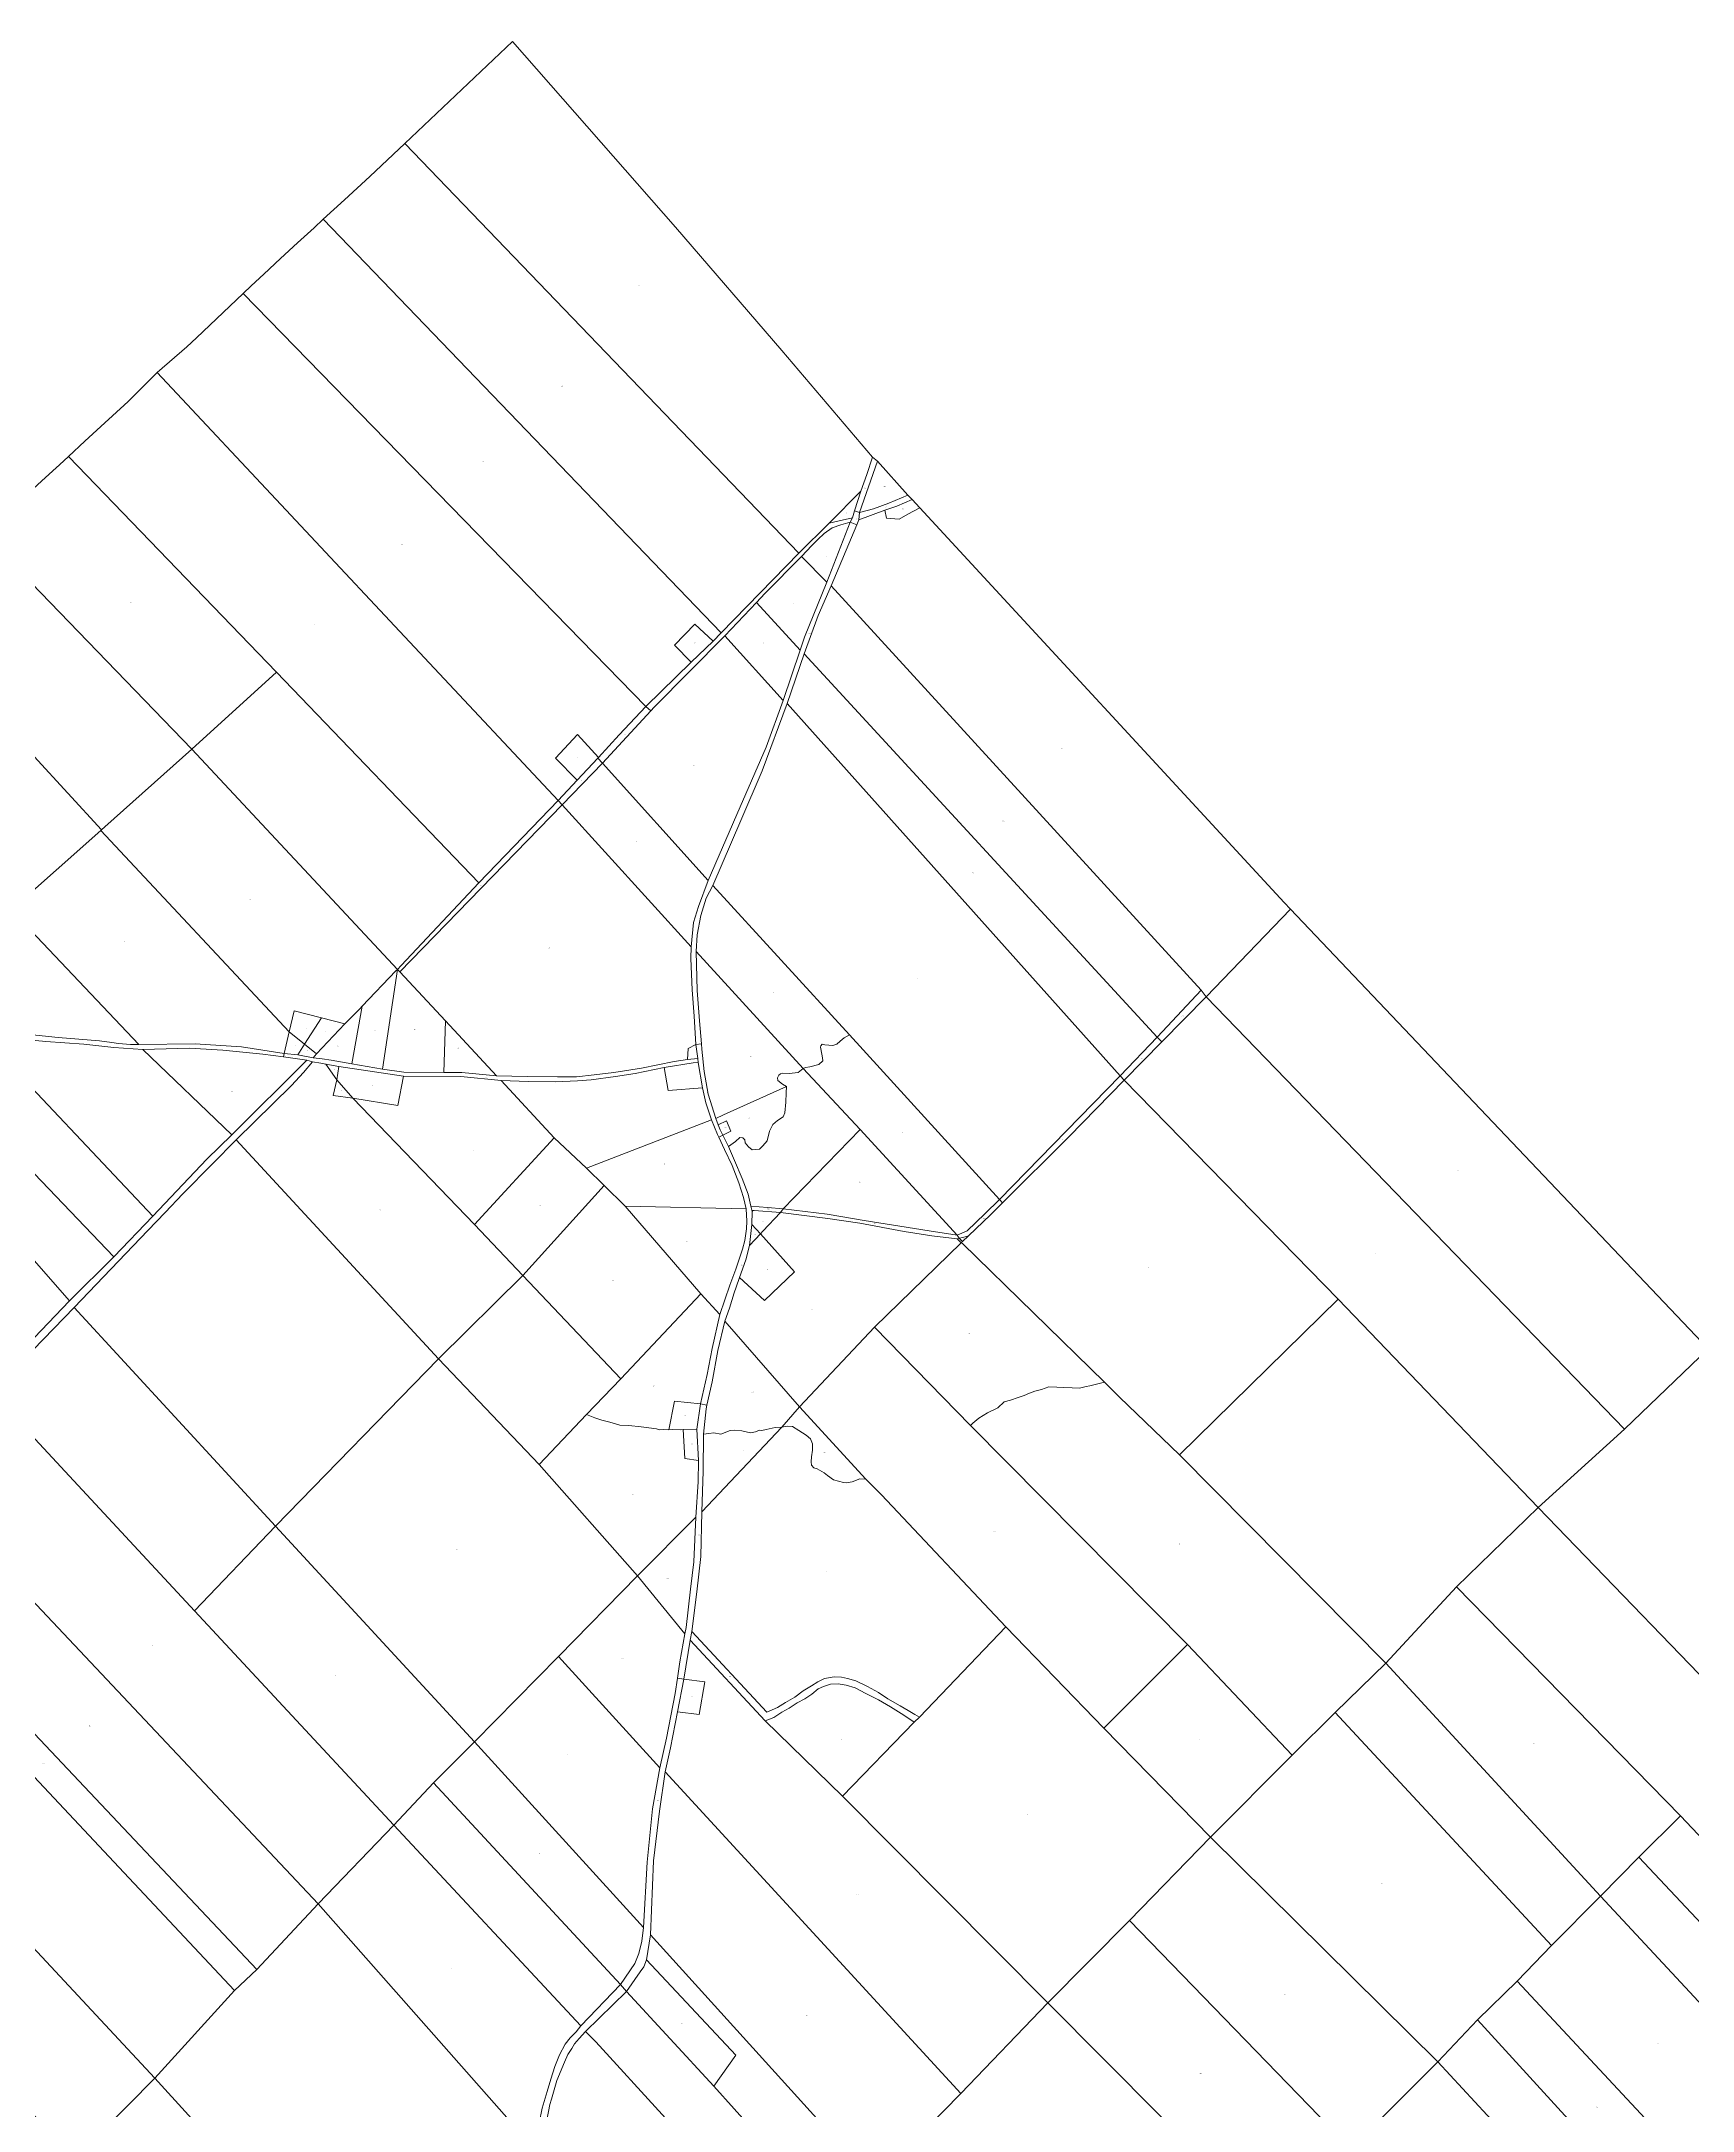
# Model space of a CAD drawing. Header units: metres. Extents: x 208626 to 229755, y 5040476 to 5064226.
# Drawn here: x 217092 to 221207, y 5059068 to 5064226 of the extents above; entities that cross this region are included whole.
import ezdxf

# ---------------------------------------------------------------- set-up
doc = ezdxf.new("R2010")
doc.units = ezdxf.units.M
doc.header["$LTSCALE"] = 0.56
doc.layers.add('6', color=7, linetype='Continuous', lineweight=13)
doc.layers.add('61', color=7, linetype='Continuous')

msp = doc.modelspace()

# ---------------------------------------------------------------- linework, layer by layer
at = {"layer": '6'}
msp.add_line((218895.4212, 5060039.5759), (218708.8231, 5060240.8806), dxfattribs=at)
for points in [[(217997.3435, 5063971.4072), (218266, 5064226), (218672.0903, 5063763.2055), (218936.9839, 5063455.362), (219163.0859, 5063189.7814), (219148.6352, 5063146.4292), (219134.1845, 5063104.6254), (219055.5201, 5063025.0832), (218979.4321, 5062950.2116)], [(217794.4269, 5063782.7765), (217820.7341, 5063806.9695), (217847.3384, 5063831.3096), (217910.8134, 5063889.6124), (217997.3435, 5063971.4072), (218979.4321, 5062950.2116), (218785.7652, 5062751.6417)], [(217594.8708, 5063597.3706), (217615.0321, 5063616.3907), (217645.9669, 5063645.6181), (217687.8173, 5063685.1586), (217730.3059, 5063723.9443), (217771.4562, 5063761.6519), (217794.4269, 5063782.7765), (218785.7652, 5062751.6417), (218766.4377, 5062730.8788), (218720.6135, 5062772.9672), (218670.1007, 5062720.9751), (218710.9844, 5062678.3762), (218598.2682, 5062568.492)], [(217380.9229, 5063400.8111), (217454.415, 5063464.6388), (217478.1836, 5063487.0955), (217594.8708, 5063597.3706), (218598.2682, 5062568.492), (218531.924, 5062497.3859), (218480.604, 5062440.8159), (218428.3154, 5062498.5903), (218373.3174, 5062439.5896), (218427.0266, 5062384.4186), (218380.2168, 5062334.225)], [(217159.3645, 5063191.4143), (217200.3522, 5063229.1873), (217240.1231, 5063265.8479), (217307.9717, 5063328.2983), (217380.9229, 5063400.8111), (218380.2168, 5062334.225), (218182.2847, 5062128.273), (217677.6799, 5062653.5548)], [(216948.2684, 5062997.3291), (216952.7045, 5063001.4791), (216971.8993, 5063019.0744), (216992.6383, 5063038.0851), (217051.0935, 5063091.6691), (217092.6541, 5063129.9362), (217111.7082, 5063147.4958), (217128.5265, 5063162.995), (217137.046, 5063170.8463), (217159.3645, 5063191.4143), (217677.6799, 5062653.5548), (217467.1617, 5062462.0511)], [(219118.6339, 5063055.5496), (219134.1845, 5063104.6254), (219148.6352, 5063146.4292), (219163.0859, 5063189.7814), (219175.5682, 5063179.9635), (219130.8196, 5063051.3111)], [(219130.8196, 5063051.3111), (219175.5682, 5063179.9635), (219251.3256, 5063095.3152), (219203.5935, 5063075.0442), (219165.3531, 5063061.1761)], [(219055.5201, 5063025.0832), (219134.1845, 5063104.6254), (219118.6339, 5063055.5496), (219113.2397, 5063038.5258), (219087.6691, 5063032.9322)], [(219059.8868, 5062869.315), (219123.8418, 5063020.9745), (219129.2214, 5063033.7313), (219193.9719, 5063057.3602), (219198.0913, 5063037.8951), (219229.4851, 5063035.4166), (219250.965, 5063047.8089), (219280.8153, 5063063.4851), (220189.1182, 5062079.3131), (220204.8255, 5062062.7665), (219994.7259, 5061844.6514), (219982.1281, 5061860.6914)], [(219129.2214, 5063033.7313), (219130.8196, 5063051.3111), (219165.3531, 5063061.1761), (219203.5935, 5063075.0442), (219251.3256, 5063095.3152), (219261.7722, 5063084.0396), (219223.4489, 5063067.5896), (219193.9719, 5063057.3602)], [(219193.9719, 5063057.3602), (219223.4489, 5063067.5896), (219261.7722, 5063084.0396), (219280.8153, 5063063.4851), (219250.965, 5063047.8089), (219229.4851, 5063035.4166), (219198.0913, 5063037.8951)], [(218598.2682, 5062568.492), (218710.9844, 5062678.3762), (218766.4377, 5062730.8788), (218785.7652, 5062751.6417), (218979.4321, 5062950.2116), (219055.5201, 5063025.0832), (219087.6691, 5063032.9322), (219113.2397, 5063038.5258), (219107.6462, 5063027.3386), (219084.4728, 5063020.946), (219062.8975, 5063013.7542), (219042.9204, 5062999.3707), (219026.9388, 5062984.1881), (219011.7562, 5062969.8046), (218986.1855, 5062941.8367), (218895.0901, 5062849.9422), (218874.4303, 5062827.0489), (218795.2047, 5062744.4632), (218619.4064, 5062566.2677), (218610.7885, 5062556.9828)], [(218710.2393, 5061940.2262), (218711.4685, 5061969.1913), (218717.3175, 5062029.5257), (218729.9053, 5062069.9866), (218753.8078, 5062134.1063), (218833.3752, 5062318.0415), (218898.2444, 5062466.8592), (218940.3022, 5062583.391), (218982.8187, 5062708.7406), (218993.6404, 5062740.6456), (219048.9701, 5062878.0158), (219107.6462, 5063027.3386), (219123.8418, 5063020.9745), (219059.8868, 5062869.315), (219027.518, 5062794.687), (218992.4519, 5062699.3791), (218950.4485, 5062575.59), (218888.1526, 5062408.0603), (218835.1038, 5062283.9801), (218765.5836, 5062121.7253), (218748.7871, 5062090.6667), (218735.3001, 5062047.5083), (218726.5459, 5061999.207), (218724.061, 5061957.5951), (218725.8592, 5061860.4889), (218731.9511, 5061784.7999), (218736.8219, 5061727.3249), (218723.3098, 5061725.6511), (218718.6662, 5061796.6505), (218714.1705, 5061862.2871)], [(218986.1855, 5062941.8367), (219011.7562, 5062969.8046), (219026.9388, 5062984.1881), (219042.9204, 5062999.3707), (219062.8975, 5063013.7542), (219084.4728, 5063020.946), (219107.6462, 5063027.3386), (219048.9701, 5062878.0158)], [(219107.6462, 5063027.3386), (219113.2397, 5063038.5258), (219118.6339, 5063055.5496), (219130.8196, 5063051.3111), (219129.2214, 5063033.7313), (219123.8418, 5063020.9745)], [(216735.1919, 5062796.7923), (216743.6307, 5062804.8641), (216768.6664, 5062828.8114), (216818.7834, 5062875.8923), (216872.6302, 5062926.4115), (216906.481, 5062958.1703), (216930.9849, 5062981.16), (216948.2684, 5062997.3291), (217467.1617, 5062462.0511), (217250.4876, 5062268.4405), (217241.658, 5062260.575), (216905.3861, 5062626.5485)], [(218874.4303, 5062827.0489), (218895.0901, 5062849.9422), (218986.1855, 5062941.8367), (219048.9701, 5062878.0158), (218993.6404, 5062740.6456), (218982.8187, 5062708.7406)], [(218992.4519, 5062699.3791), (219027.518, 5062794.687), (219059.8868, 5062869.315), (219982.1281, 5061860.6914), (219886.1207, 5061757.8607), (219872.6779, 5061743.9369)], [(218795.2047, 5062744.4632), (218874.4303, 5062827.0489), (218982.8187, 5062708.7406), (218940.3022, 5062583.391)], [(216524.0009, 5062590.3022), (216558.0466, 5062626.3309), (216588.1553, 5062655.5341), (216606.4231, 5062673.2524), (216665.2647, 5062729.9053), (216712.921, 5062775.4897), (216735.1919, 5062796.7923), (216905.3861, 5062626.5485), (217241.658, 5062260.575), (217240.2417, 5062259.3133), (217017.757, 5062061.1209), (216829.2899, 5062258.2895), (216759.2904, 5062331.521), (216749.9781, 5062342.0602), (216739.3045, 5062354.1401), (216732.5324, 5062361.8045), (216711.8739, 5062385.1849), (216704.1579, 5062393.9176), (216588.6636, 5062524.6291), (216544.208, 5062567.064)], [(218670.1007, 5062720.9751), (218720.6135, 5062772.9672), (218766.4377, 5062730.8788), (218710.9844, 5062678.3762)], [(218489.9497, 5062426.7929), (218610.7885, 5062556.9828), (218619.4064, 5062566.2677), (218795.2047, 5062744.4632), (218940.3022, 5062583.391), (218898.2444, 5062466.8592), (218833.3752, 5062318.0415), (218753.8078, 5062134.1063)], [(218950.4485, 5062575.59), (218992.4519, 5062699.3791), (219872.6779, 5061743.9369), (219779.9726, 5061647.9144)], [(217467.1617, 5062462.0511), (217677.6799, 5062653.5548), (218182.2847, 5062128.273), (217988.6906, 5061922.4898), (217979.184, 5061912.9523)], [(218478.9128, 5062439.0357), (218480.604, 5062440.8159), (218531.924, 5062497.3859), (218598.2682, 5062568.492), (218610.7885, 5062556.9828), (218489.9497, 5062426.7929)], [(218765.5836, 5062121.7253), (218835.1038, 5062283.9801), (218888.1526, 5062408.0603), (218950.4485, 5062575.59), (219779.9726, 5061647.9144), (219479.3325, 5061338.9617), (219105.5119, 5061749.3657)], [(218373.3174, 5062439.5896), (218428.3154, 5062498.5903), (218480.604, 5062440.8159), (218478.9128, 5062439.0357), (218427.0266, 5062384.4186)], [(217240.2417, 5062259.3133), (217241.658, 5062260.575), (217250.4876, 5062268.4405), (217467.1617, 5062462.0511), (217979.184, 5061912.9523), (217975.2777, 5061909.0335), (217891.3915, 5061820.9229), (217885.3288, 5061814.5549), (217866.1281, 5061795.1255), (217848.2807, 5061776.9203), (217789.9594, 5061791.8622), (217721.784, 5061809.8291), (217709.5721, 5061757.651)], [(218380.2168, 5062334.225), (218427.0266, 5062384.4186), (218478.9128, 5062439.0357), (218489.9497, 5062426.7929), (218390.0696, 5062323.3465)], [(218390.0696, 5062323.3465), (218489.9497, 5062426.7929), (218753.8078, 5062134.1063), (218729.9053, 5062069.9866), (218717.3175, 5062029.5257), (218711.4685, 5061969.1913)], [(217979.184, 5061912.9523), (217988.6906, 5061922.4898), (218182.2847, 5062128.273), (218380.2168, 5062334.225), (218390.0696, 5062323.3465), (217985.1991, 5061906.5018)], [(217985.1991, 5061906.5018), (218390.0696, 5062323.3465), (218711.4685, 5061969.1913), (218710.2393, 5061940.2262), (218714.1705, 5061862.2871), (218718.6662, 5061796.6505), (218723.3098, 5061725.6511), (218703.8404, 5061715.7223), (218701.7288, 5061688.4282), (218669.2139, 5061683.3599), (218587.2266, 5061666.9565), (218518.1598, 5061655.4868), (218469.9421, 5061650.1033), (218425.5492, 5061645.1468), (218378.3819, 5061644.6939), (218302.4859, 5061645.643), (218226.3914, 5061647.8442), (218098.6705, 5061784.8136)], [(217017.757, 5062061.1209), (217240.2417, 5062259.3133), (217709.5721, 5061757.651), (217696.8027, 5061703.5903), (217590.4902, 5061719.6308), (217475.491, 5061727.6289), (217334.8959, 5061725.7349), (217081.1063, 5061994.1267)], [(218724.061, 5061957.5951), (218726.5459, 5061999.207), (218735.3001, 5062047.5083), (218748.7871, 5062090.6667), (218765.5836, 5062121.7253), (219105.5119, 5061749.3657), (219092.8043, 5061741.9743), (219082.8366, 5061733.7865), (219074.6489, 5061726.3108), (219064.3253, 5061723.1069), (219044.7459, 5061725.2428), (219037.9821, 5061726.3108), (219034.0663, 5061722.7509), (219033.3601, 5061718.8364), (219037.2702, 5061701.3916), (219038.6941, 5061692.1359), (219039.7621, 5061685.0162), (219029.4384, 5061675.7605), (219007.3672, 5061670.0647), (218995.9755, 5061668.2847), (218990.6357, 5061665.7928)], [(219994.7259, 5061844.6514), (220204.8255, 5062062.7665), (221245.2788, 5060966.7212), (221036.9663, 5060766.9675)], [(218724.061, 5061957.5951), (218990.6357, 5061665.7928), (218977.5884, 5061656.2758), (218955.1873, 5061653.5939), (218939.6291, 5061654.1304), (218933.7277, 5061652.521), (218929.9723, 5061649.302), (218926.7534, 5061642.8642), (218927.2899, 5061635.8898), (218938.5561, 5061626.7695), (218948.7494, 5061620.8681), (218792.0946, 5061550.588), (218772.781, 5061541.4677), (218753.572, 5061602.2236), (218743.9627, 5061658.0775), (218737.9569, 5061713.9315), (218736.8219, 5061727.3249), (218731.9511, 5061784.7999), (218725.8592, 5061860.4889)], [(217865.8395, 5061677.5155), (217891.3915, 5061820.9229), (217975.2777, 5061909.0335), (217979.184, 5061912.9523), (217942.2657, 5061664.0285)], [(217942.2657, 5061664.0285), (217979.184, 5061912.9523), (217985.1991, 5061906.5018), (218098.6705, 5061784.8136), (218094.7201, 5061656.0677), (217995.3145, 5061656.8355)], [(219790.4791, 5061636.5004), (219884.3136, 5061732.1286), (219994.7259, 5061844.6514), (221036.9663, 5060766.9675), (220821.9161, 5060571.4344), (220323.7096, 5061091.3022)], [(219872.6779, 5061743.9369), (219886.1207, 5061757.8607), (219982.1281, 5061860.6914), (219994.7259, 5061844.6514), (219884.3136, 5061732.1286)], [(216703.1908, 5061791.5408), (216742.4729, 5061783.4333), (216776.4242, 5061777.1034), (216800.5928, 5061771.9244), (216820.1579, 5061766.7454), (216841.6393, 5061763.472), (216881.6306, 5061757.3195), (216919.9526, 5061753.0426), (216943.1555, 5061750.1416), (217369.7327, 5061298.0775), (217272.5649, 5061196.5065), (216767.6853, 5061724.3875), (216762.1473, 5061730.1778)], [(217709.5721, 5061757.651), (217721.784, 5061809.8291), (217789.9594, 5061791.8622), (217747.989, 5061726.1589)], [(217747.989, 5061726.1589), (217789.9594, 5061791.8622), (217848.2807, 5061776.9203), (217777.5796, 5061702.5872)], [(217769.1347, 5061692.8432), (217777.5796, 5061702.5872), (217848.2807, 5061776.9203), (217866.1281, 5061795.1255), (217885.3288, 5061814.5549), (217891.3915, 5061820.9229), (217865.8395, 5061677.5155), (217814.5411, 5061686.7873), (217791.4946, 5061690.0089)], [(218094.7201, 5061656.0677), (218098.6705, 5061784.8136), (218226.3914, 5061647.8442), (218139.523, 5061655.7217)], [(216668.2981, 5061648.9622), (216767.6853, 5061724.3875), (217272.5649, 5061196.5065), (217162.3642, 5061086.4527)], [(216943.1555, 5061750.1416), (217025.275, 5061740.7853), (217103.0236, 5061732.7424), (217197.6798, 5061726.7558), (217272.5936, 5061717.9424), (217345.242, 5061713.4808), (217566.3598, 5061500.091), (217504.5782, 5061440.1148), (217369.7327, 5061298.0775)], [(217696.8027, 5061703.5903), (217709.5721, 5061757.651), (217747.989, 5061726.1589), (217730.9228, 5061699.6449)], [(217730.9228, 5061699.6449), (217747.989, 5061726.1589), (217777.5796, 5061702.5872), (217769.1347, 5061692.8432)], [(218701.7288, 5061688.4282), (218703.8404, 5061715.7223), (218723.3098, 5061725.6511), (218727.6575, 5061690.5529)], [(218723.3098, 5061725.6511), (218736.8219, 5061727.3249), (218737.9569, 5061713.9315), (218743.9627, 5061658.0775), (218753.572, 5061602.2236), (218772.781, 5061541.4677), (218778.9628, 5061525.3964), (218783.601, 5061513.3378), (218790.4851, 5061499.6215), (218780.2053, 5061494.4622), (218776.9947, 5061501.3262), (218761.9802, 5061537.9615), (218748.1668, 5061580.0021), (218739.7587, 5061617.8387), (218728.5566, 5061681.112), (218727.6575, 5061690.5529)], [(218990.6357, 5061665.7928), (218995.9755, 5061668.2847), (219007.3672, 5061670.0647), (219029.4384, 5061675.7605), (219039.7621, 5061685.0162), (219038.6941, 5061692.1359), (219037.2702, 5061701.3916), (219033.3601, 5061718.8364), (219034.0663, 5061722.7509), (219037.9821, 5061726.3108), (219044.7459, 5061725.2428), (219064.3253, 5061723.1069), (219074.6489, 5061726.3108), (219082.8366, 5061733.7865), (219092.8043, 5061741.9743), (219105.5119, 5061749.3657), (219479.3325, 5061338.9617), (219442.768, 5061303.2415), (219399.4452, 5061261.0434), (219374.2009, 5061250.6637), (219132.538, 5061513.9383)], [(219779.9726, 5061647.9144), (219872.6779, 5061743.9369), (219884.3136, 5061732.1286), (219790.4791, 5061636.5004)], [(217345.242, 5061713.4808), (217461.2301, 5061716.1782), (217543.9502, 5061711.6825), (217643.7539, 5061701.7921), (217695.4446, 5061694.5893), (217753.448, 5061686.5068), (217566.3598, 5061500.091)], [(217577.627, 5061488.1003), (217715.1229, 5061623.3201), (217745.0976, 5061655.5151), (217767.301, 5061682.1593), (217788.5141, 5061679.3138), (217801.102, 5061676.6164), (217827.936, 5061637.3439), (217819.4791, 5061598.8964), (217868.033, 5061592.2348), (218171.2665, 5061277.3063), (218291.5575, 5061149.4971), (218082.0097, 5060942.0927)], [(217695.4446, 5061694.5893), (217696.8027, 5061703.5903), (217730.9228, 5061699.6449), (217769.1347, 5061692.8432), (217791.4946, 5061690.0089), (217814.5411, 5061686.7873), (217865.8395, 5061677.5155), (217942.2657, 5061664.0285), (217995.3145, 5061656.8355), (218094.7201, 5061656.0677), (218139.523, 5061655.7217), (218226.3914, 5061647.8442), (218302.4859, 5061645.643), (218378.3819, 5061644.6939), (218425.5492, 5061645.1468), (218469.9421, 5061650.1033), (218518.1598, 5061655.4868), (218587.2266, 5061666.9565), (218669.2139, 5061683.3599), (218701.7288, 5061688.4282), (218727.6575, 5061690.5529), (218728.5566, 5061681.112), (218715.9688, 5061680.2129), (218644.0382, 5061668.0746), (218572.1077, 5061653.6885), (218522.6554, 5061645.5963), (218462.4136, 5061637.5041), (218428.2465, 5061634.8067), (218372.5004, 5061632.5589), (218305.0655, 5061633.4581), (218238.0801, 5061636.1554), (218137.3773, 5061646.0459), (217994.4154, 5061646.945), (217833.4707, 5061671.2216), (217801.102, 5061676.6164), (217788.5141, 5061679.3138), (217767.301, 5061682.1593), (217753.448, 5061686.5068)], [(217801.102, 5061676.6164), (217833.4707, 5061671.2216), (217827.936, 5061637.3439)], [(217827.936, 5061637.3439), (217833.4707, 5061671.2216), (217994.4154, 5061646.945), (217979.9704, 5061573.857), (217868.033, 5061592.2348)], [(218238.0801, 5061636.1554), (218305.0655, 5061633.4581), (218372.5004, 5061632.5589), (218428.2465, 5061634.8067), (218462.4136, 5061637.5041), (218522.6554, 5061645.5963), (218572.1077, 5061653.6885), (218644.0382, 5061668.0746), (218653.8757, 5061610.6317), (218739.7587, 5061617.8387), (218748.1668, 5061580.0021), (218761.9802, 5061537.9615), (218450.2747, 5061417.6458), (218369.931, 5061492.726)], [(218644.0382, 5061668.0746), (218715.9688, 5061680.2129), (218728.5566, 5061681.112), (218739.7587, 5061617.8387), (218653.8757, 5061610.6317)], [(216540.7595, 5061544.2843), (216668.2981, 5061648.9622), (217162.3642, 5061086.4527), (217056.8466, 5060975.8294), (216880.8739, 5061166.4272)], [(217819.4791, 5061598.8964), (217827.936, 5061637.3439), (217868.033, 5061592.2348)], [(217868.033, 5061592.2348), (217979.9704, 5061573.857), (217994.4154, 5061646.945), (218137.3773, 5061646.0459), (218238.0801, 5061636.1554), (218369.931, 5061492.726), (218171.2665, 5061277.3063)], [(218772.781, 5061541.4677), (218792.0946, 5061550.588), (218948.7494, 5061620.8681), (218948.2129, 5061605.3099), (218947.5594, 5061581.8039), (218944.4575, 5061555.4164), (218940.1656, 5061545.7596), (218926.7534, 5061536.6393), (218914.9506, 5061525.9095), (218906.3668, 5061509.2783), (218900.4654, 5061485.1363), (218890.2721, 5061473.3335), (218881.1518, 5061464.7497), (218863.4782, 5061463.4896), (218853.7908, 5061470.6511), (218845.7435, 5061480.3079), (218845.207, 5061487.8188), (218839.8421, 5061492.6472), (218832.8677, 5061493.7201), (218822.138, 5061484.0633), (218804.4338, 5061471.7241), (218790.4851, 5061499.6215), (218810.3352, 5061509.8148), (218798.934, 5061535.3876), (218778.9628, 5061525.3964)], [(218804.4338, 5061471.7241), (218822.138, 5061484.0633), (218832.8677, 5061493.7201), (218839.8421, 5061492.6472), (218845.207, 5061487.8188), (218845.7435, 5061480.3079), (218853.7908, 5061470.6511), (218863.4782, 5061463.4896), (218881.1518, 5061464.7497), (218890.2721, 5061473.3335), (218900.4654, 5061485.1363), (218906.3668, 5061509.2783), (218914.9506, 5061525.9095), (218926.7534, 5061536.6393), (218940.1656, 5061545.7596), (218944.4575, 5061555.4164), (218947.5594, 5061581.8039), (218948.2129, 5061605.3099), (218948.7494, 5061620.8681), (218938.5561, 5061626.7695), (218927.2899, 5061635.8898), (218926.7534, 5061642.8642), (218929.9723, 5061649.302), (218933.7277, 5061652.521), (218939.6291, 5061654.1304), (218955.1873, 5061653.5939), (218977.5884, 5061656.2758), (218990.6357, 5061665.7928), (219132.538, 5061513.9383), (218940.5379, 5061315.9145), (218901.2033, 5061319.4105), (218860.1269, 5061323.0185), (218852.9108, 5061352.4381), (218838.2538, 5061391.42), (218819.6358, 5061436.4635)], [(219384.5007, 5061231.6426), (219387.3642, 5061234.4303), (219402.1432, 5061248.8196), (219457.2278, 5061301.5092), (219487.0655, 5061331.0583), (219652.724, 5061495.1144), (219790.4791, 5061636.5004), (220323.7096, 5061091.3022), (219928.2021, 5060702.9592), (219778.9731, 5060846.7944), (219741.4942, 5060883.6724), (219387.0418, 5061229.5574)], [(219479.3325, 5061338.9617), (219779.9726, 5061647.9144), (219790.4791, 5061636.5004), (219652.724, 5061495.1144), (219487.0655, 5061331.0583)], [(218450.2747, 5061417.6458), (218761.9802, 5061537.9615), (218776.9947, 5061501.3262), (218780.2053, 5061494.4622), (218794.4115, 5061464.0902), (218813.0295, 5061424.4519), (218829.8457, 5061381.2101), (218841.8573, 5061343.9742), (218848.3818, 5061315.9145), (218546.642, 5061322.4634), (218494.5485, 5061374.2074)], [(218778.9628, 5061525.3964), (218798.934, 5061535.3876), (218810.3352, 5061509.8148), (218790.4851, 5061499.6215), (218783.601, 5061513.3378)], [(218940.5379, 5061315.9145), (219132.538, 5061513.9383), (219374.2009, 5061250.6637), (219304.103, 5061260.9083), (219142.5402, 5061287.2501), (219049.924, 5061303.0285)], [(217173.7874, 5061070.3701), (217357.1471, 5061262.1187), (217400.2977, 5061307.0672), (217444.8791, 5061353.6505), (217518.6224, 5061427.9298), (217577.627, 5061488.1003), (218082.0097, 5060942.0927), (217675.449, 5060525.439)], [(218171.2665, 5061277.3063), (218369.931, 5061492.726), (218450.2747, 5061417.6458), (218494.5485, 5061374.2074), (218291.5575, 5061149.4971)], [(218734.1676, 5060830.2268), (218751.4413, 5060903.1994), (218763.3822, 5060967.9524), (218782.7456, 5061052.5961), (218807.8063, 5061126.1072), (218822.8426, 5061165.3689), (218839.5497, 5061215.4901), (218845.1396, 5061236.9802), (218849.3028, 5061266.1222), (218849.5803, 5061285.5502), (218848.3818, 5061315.9145), (218841.8573, 5061343.9742), (218829.8457, 5061381.2101), (218813.0295, 5061424.4519), (218794.4115, 5061464.0902), (218780.2053, 5061494.4622), (218790.4851, 5061499.6215), (218804.4338, 5061471.7241), (218819.6358, 5061436.4635), (218838.2538, 5061391.42), (218852.9108, 5061352.4381), (218860.1269, 5061323.0185), (218863.1799, 5061309.4189), (218862.7438, 5061277.0175), (218856.7596, 5061224.9553), (218847.1865, 5061189.1954), (218831.5708, 5061145.2762), (218823.189, 5061120.5348), (218818.6342, 5061107.09), (218806.4224, 5061068.234), (218794.829, 5061036.1253), (218777.8917, 5060962.7675), (218763.4148, 5060885.2392), (218750.3392, 5060826.3988)], [(218291.5575, 5061149.4971), (218494.5485, 5061374.2074), (218546.642, 5061322.4634), (218735.1305, 5061104.388), (218536.3162, 5060892.2081)], [(218546.642, 5061322.4634), (218848.3818, 5061315.9145), (218849.5803, 5061285.5502), (218849.3028, 5061266.1222), (218845.1396, 5061236.9802), (218839.5497, 5061215.4901), (218822.8426, 5061165.3689), (218807.8063, 5061126.1072), (218782.7456, 5061052.5961), (218735.1305, 5061104.388)], [(218794.829, 5061036.1253), (218806.4224, 5061068.234), (218818.6342, 5061107.09), (218823.189, 5061120.5348), (218831.5708, 5061145.2762), (218894.402, 5061087.9818), (218968.6188, 5061158.8101), (218883.669, 5061253.6549), (218889.9351, 5061260.3378), (218933.5409, 5061306.8444), (219051.8319, 5061291.581), (219131.9645, 5061280.1335), (219242.1397, 5061259.6634), (219311.1275, 5061248.6155), (219373.7989, 5061241.4796), (219380.2462, 5061235.1339), (219384.5007, 5061231.6426), (219167.9763, 5061020.8299), (218981.0189, 5060822.6551)], [(218860.1269, 5061323.0185), (218901.2033, 5061319.4105), (218940.5379, 5061315.9145), (218933.5409, 5061306.8444), (218867.8959, 5061312.1669), (218864.8452, 5061311.9168), (218863.1799, 5061309.4189)], [(218862.7438, 5061277.0175), (218863.1799, 5061309.4189), (218864.8452, 5061311.9168), (218867.8959, 5061312.1669), (218933.5409, 5061306.8444), (218889.9351, 5061260.3378), (218883.669, 5061253.6549)], [(218933.5409, 5061306.8444), (218940.5379, 5061315.9145), (219049.924, 5061303.0285), (219142.5402, 5061287.2501), (219304.103, 5061260.9083), (219374.2009, 5061250.6637), (219379.2307, 5061242.7068), (219373.7989, 5061241.4796), (219311.1275, 5061248.6155), (219242.1397, 5061259.6634), (219131.9645, 5061280.1335), (219051.8319, 5061291.581)], [(219374.2009, 5061250.6637), (219399.4452, 5061261.0434), (219442.768, 5061303.2415), (219479.3325, 5061338.9617), (219487.0655, 5061331.0583), (219457.2278, 5061301.5092), (219402.1432, 5061248.8196), (219388.1154, 5061244.7139), (219379.2307, 5061242.7068)], [(218831.5708, 5061145.2762), (218847.1865, 5061189.1954), (218856.7596, 5061224.9553), (218883.669, 5061253.6549), (218968.6188, 5061158.8101), (218894.402, 5061087.9818)], [(218856.7596, 5061224.9553), (218862.7438, 5061277.0175), (218883.669, 5061253.6549)], [(219167.9763, 5061020.8299), (219384.5007, 5061231.6426), (219387.0418, 5061229.5574), (219741.4942, 5060883.6724), (219704.7837, 5060874.5526), (219695.2226, 5060873.5964), (219678.9687, 5060868.8159), (219660.8025, 5060869.772), (219638.8119, 5060870.7281), (219622.558, 5060871.6842), (219602.4796, 5060872.6403), (219584.3135, 5060865.9475), (219568.0596, 5060861.167), (219554.674, 5060856.3864), (219541.2884, 5060850.6497), (219525.9906, 5060845.8692), (219506.8683, 5060839.1764), (219491.5705, 5060835.3519), (219475.3166, 5060820.0541), (219449.5016, 5060807.6247), (219427.8803, 5060794.0151), (219412.7686, 5060781.5136), (219407.4247, 5060776.0198)], [(219373.7989, 5061241.4796), (219379.2307, 5061242.7068), (219387.3642, 5061234.4303), (219384.5007, 5061231.6426), (219380.2462, 5061235.1339)], [(219379.2307, 5061242.7068), (219388.1154, 5061244.7139), (219402.1432, 5061248.8196), (219387.3642, 5061234.4303)], [(218082.0097, 5060942.0927), (218291.5575, 5061149.4971), (218536.3162, 5060892.2081), (218450.3421, 5060803.7076), (218332.7554, 5060679.1897)], [(218450.3421, 5060803.7076), (218536.3162, 5060892.2081), (218735.1305, 5061104.388), (218782.7456, 5061052.5961), (218763.3822, 5060967.9524), (218751.4413, 5060903.1994), (218734.1676, 5060830.2268), (218669.9626, 5060836.5152), (218655.2639, 5060764.8746), (218643.2251, 5060766.1111), (218633.5755, 5060765.401), (218625.2757, 5060767.9548), (218586.9691, 5060773.0623), (218556.3238, 5060775.6161), (218533.3398, 5060776.893), (218508.4405, 5060784.5543), (218488.6488, 5060789.0234), (218471.4108, 5060795.4078)], [(216967.9769, 5060858.4114), (217173.7874, 5061070.3701), (217675.449, 5060525.439), (217473.7054, 5060313.6714)], [(219928.2021, 5060702.9592), (220323.7096, 5061091.3022), (220821.9161, 5060571.4344), (220618.8367, 5060373.4963), (220442.4131, 5060183.3544)], [(218741.9071, 5060754.3907), (218748.448, 5060817.8884), (218750.3392, 5060826.3988), (218763.4148, 5060885.2392), (218777.8917, 5060962.7675), (218794.829, 5061036.1253), (218981.0189, 5060822.6551), (218936.8336, 5060771.7771), (218920.2386, 5060770.8016), (218897.9928, 5060766.4254), (218887.7816, 5060763.5079), (218881.9466, 5060764.6019), (218871.3707, 5060760.2257), (218859.2102, 5060757.9503), (218837.8327, 5060762.6385), (218818.1265, 5060764.6019), (218808.28, 5060763.5079), (218784.9401, 5060754.026), (218767.4351, 5060757.3082), (218754.9128, 5060756.3159)], [(218981.0189, 5060822.6551), (219167.9763, 5061020.8299), (219407.4247, 5060776.0198), (219948.4393, 5060230.1121), (219739.7642, 5060021.437), (219495.6714, 5060274.2406), (219185.8589, 5060603.4756), (219146.2585, 5060642.3144)], [(220821.9161, 5060571.4344), (221036.9663, 5060766.9675), (221245.2788, 5060966.7212), (221688.1327, 5060509.339), (221472.2843, 5060298.9481), (221567.9239, 5060194.142), (221364.5007, 5060009.6982)], [(217675.449, 5060525.439), (218082.0097, 5060942.0927), (218332.7554, 5060679.1897), (218577.8062, 5060401.3635), (218380.8667, 5060200.615), (218171.5998, 5059987.2454)], [(216763.7697, 5060653.1218), (216923.8328, 5060815.2449), (216967.9769, 5060858.4114), (217473.7054, 5060313.6714), (217970.4011, 5059780.0972), (217781.8546, 5059583.6779), (216930.2311, 5060486.5037)], [(219407.4247, 5060776.0198), (219412.7686, 5060781.5136), (219427.8803, 5060794.0151), (219449.5016, 5060807.6247), (219475.3166, 5060820.0541), (219491.5705, 5060835.3519), (219506.8683, 5060839.1764), (219525.9906, 5060845.8692), (219541.2884, 5060850.6497), (219554.674, 5060856.3864), (219568.0596, 5060861.167), (219584.3135, 5060865.9475), (219602.4796, 5060872.6403), (219622.558, 5060871.6842), (219638.8119, 5060870.7281), (219660.8025, 5060869.772), (219678.9687, 5060868.8159), (219695.2226, 5060873.5964), (219704.7837, 5060874.5526), (219741.4942, 5060883.6724), (219778.9731, 5060846.7944), (219928.2021, 5060702.9592), (220442.4131, 5060183.3544), (220315.7943, 5060060.5636), (220209.2831, 5059954.0523), (219948.4393, 5060230.1121)], [(218332.7554, 5060679.1897), (218450.3421, 5060803.7076), (218471.4108, 5060795.4078), (218488.6488, 5060789.0234), (218508.4405, 5060784.5543), (218533.3398, 5060776.893), (218556.3238, 5060775.6161), (218586.9691, 5060773.0623), (218625.2757, 5060767.9548), (218633.5755, 5060765.401), (218643.2251, 5060766.1111), (218655.2639, 5060764.8746), (218665.5633, 5060765.8109), (218685.5872, 5060765.5044), (218691.4572, 5060765.8189), (218695.4408, 5060693.7032), (218729.6352, 5060689.0098), (218728.4396, 5060635.2568), (218722.7159, 5060547.4925), (218577.8062, 5060401.3635)], [(218655.2639, 5060764.8746), (218669.9626, 5060836.5152), (218734.1676, 5060830.2268), (218725.4962, 5060766.79), (218691.4572, 5060765.8189), (218685.5872, 5060765.5044), (218665.5633, 5060765.8109)], [(218677.0759, 5060146.4342), (218683.1932, 5060186.7571), (218695.7754, 5060256.8628), (218698.556, 5060272.3557), (218709.1973, 5060368.128), (218717.8401, 5060436.1997), (218722.7159, 5060547.4925), (218728.4396, 5060635.2568), (218729.6352, 5060689.0098), (218725.4962, 5060766.79), (218734.1676, 5060830.2268), (218750.3392, 5060826.3988), (218748.448, 5060817.8884), (218741.9071, 5060754.3907), (218741.1235, 5060661.8956), (218737.9712, 5060560.4587), (218735.4815, 5060449.6072), (218725.6024, 5060361.4003), (218712.7708, 5060262.1979), (218708.8231, 5060240.8806), (218693.038, 5060143.8378)], [(218936.8336, 5060771.7771), (218981.0189, 5060822.6551), (219146.2585, 5060642.3144), (219131.3919, 5060643.1614), (219112.7505, 5060635.4605), (219098.5702, 5060633.3149), (219090.6657, 5060633.9374), (219065.7484, 5060640.6086), (219051.0654, 5060651.4529), (219042.7732, 5060658.1136), (219025.6329, 5060667.5954), (219017.2452, 5060670.8776), (219011.4102, 5060677.4419), (219009.9514, 5060685.465), (219011.4102, 5060697.8644), (219013.963, 5060714.2752), (219013.7497, 5060730.6536), (219008.4927, 5060742.3561), (218997.5521, 5060751.8379), (218979.6825, 5060763.1432), (218963.6363, 5060773.7191), (218950.8723, 5060774.0838)], [(218691.4572, 5060765.8189), (218725.4962, 5060766.79), (218729.6352, 5060689.0098), (218695.4408, 5060693.7032)], [(218737.9712, 5060560.4587), (218741.1235, 5060661.8956), (218741.9071, 5060754.3907), (218754.9128, 5060756.3159), (218767.4351, 5060757.3082), (218784.9401, 5060754.026), (218808.28, 5060763.5079), (218818.1265, 5060764.6019), (218837.8327, 5060762.6385), (218859.2102, 5060757.9503), (218871.3707, 5060760.2257), (218881.9466, 5060764.6019), (218887.7816, 5060763.5079), (218897.9928, 5060766.4254), (218920.2386, 5060770.8016), (218936.8336, 5060771.7771)], [(216638.8923, 5060526.6374), (216763.7697, 5060653.1218), (216930.2311, 5060486.5037), (217781.8546, 5059583.6779), (217628.6839, 5059420.2959), (216658.3055, 5060448.5687)], [(218577.8062, 5060401.3635), (218722.7159, 5060547.4925), (218717.8401, 5060436.1997), (218709.1973, 5060368.128), (218698.556, 5060272.3557), (218695.7754, 5060256.8628)], [(220618.8367, 5060373.4963), (220821.9161, 5060571.4344), (221364.5007, 5060009.6982), (221855.2072, 5059465.9171), (221723.656, 5059334.0898), (221670.5059, 5059280.8282), (221176.5075, 5059802.6955)], [(217473.7054, 5060313.6714), (217675.449, 5060525.439), (218171.5998, 5059987.2454), (218069.248, 5059885.6455), (217970.4011, 5059780.0972)], [(216359.8438, 5060238.3138), (216560.2243, 5060447.7418), (217573.3385, 5059367.9562), (217374.9799, 5059149.2372)], [(216560.2243, 5060447.7418), (216573.13, 5060461.2302), (216658.3055, 5060448.5687), (217628.6839, 5059420.2959), (217573.3385, 5059367.9562)], [(218380.8667, 5060200.615), (218577.8062, 5060401.3635), (218695.7754, 5060256.8628), (218683.1932, 5060186.7571), (218677.0759, 5060146.4342), (218671.2021, 5060107.7172), (218649.5219, 5059996.8036), (218633.5557, 5059923.0705)], [(220442.4131, 5060183.3544), (220618.8367, 5060373.4963), (221176.5075, 5059802.6955), (221072.5109, 5059699.694), (220977.5141, 5059602.6927)], [(219088.5764, 5059852.2064), (219266.76, 5060036.9289), (219280.466, 5060049.0957), (219495.6714, 5060274.2406), (219739.7642, 5060021.437), (220005.4738, 5059749.4989), (219803.7937, 5059542.2166), (219600.2462, 5059336.8017)], [(216169.931, 5060043.1173), (216268.5683, 5060144.5706), (216359.8438, 5060238.3138), (217374.9799, 5059149.2372), (217174.4103, 5058946.2216)], [(218646.5695, 5059912.9941), (218660.0604, 5059972.204), (218677.2987, 5060062.1431), (218731.2622, 5060055.3977), (218745.5025, 5060137.0923), (218693.038, 5060143.8378), (218708.8231, 5060240.8806), (218895.4212, 5060039.5759), (219088.5764, 5059852.2064), (219600.2462, 5059336.8017), (219383.6274, 5059110.9525)], [(219739.7642, 5060021.437), (219948.4393, 5060230.1121), (220209.2831, 5059954.0523), (220005.4738, 5059749.4989)], [(218171.5998, 5059987.2454), (218380.8667, 5060200.615), (218633.5557, 5059923.0705), (218615.0908, 5059820.8066), (218601.2141, 5059687.6332), (218592.6061, 5059524.7571)], [(220315.7943, 5060060.5636), (220442.4131, 5060183.3544), (220977.5141, 5059602.6927), (220854.9523, 5059479.8039)], [(218534.8366, 5059382.3624), (218570.6191, 5059434.822), (218581.0858, 5059459.7811), (218588.332, 5059490.3761), (218592.6061, 5059524.7571), (218601.2141, 5059687.6332), (218615.0908, 5059820.8066), (218633.5557, 5059923.0705), (218649.5219, 5059996.8036), (218671.2021, 5060107.7172), (218677.0759, 5060146.4342), (218693.038, 5060143.8378), (218677.2987, 5060062.1431), (218660.0604, 5059972.204), (218646.5695, 5059912.9941), (218632.4693, 5059814.8566), (218617.7803, 5059690.8368), (218610.2852, 5059506.6515), (218599.9239, 5059444.0455), (218593.5612, 5059426.7752), (218584.3917, 5059414.1885), (218550.5336, 5059365.3278)], [(218677.2987, 5060062.1431), (218693.038, 5060143.8378), (218745.5025, 5060137.0923), (218731.2622, 5060055.3977)], [(218895.4212, 5060039.5759), (218917.0249, 5060048.2136), (218937.4227, 5060061.3076), (218955.1855, 5060071.2992), (218975.8038, 5060084.3852), (218994.5355, 5060094.72), (219011.9754, 5060106.3466), (219028.1234, 5060119.265), (219041.0419, 5060125.7242), (219058.4818, 5060130.8916), (219077.2135, 5060132.1834), (219097.2371, 5060128.9538), (219119.8443, 5060121.8487), (219146.3271, 5060108.2843), (219177.9773, 5060092.1363), (219208.3356, 5060074.6964), (219234.1724, 5060058.5483), (219251.6123, 5060046.9218), (219266.76, 5060036.9289), (219088.5764, 5059852.2064)], [(220005.4738, 5059749.4989), (220209.2831, 5059954.0523), (220315.7943, 5060060.5636), (220854.9523, 5059479.8039), (220769.5212, 5059390.6897), (220670.5244, 5059294.6883), (220571.5278, 5059189.6869)], [(218069.248, 5059885.6455), (218171.5998, 5059987.2454), (218592.6061, 5059524.7571), (218588.332, 5059490.3761), (218581.0858, 5059459.7811), (218570.6191, 5059434.822), (218534.8366, 5059382.3624)], [(218610.2852, 5059506.6515), (218617.7803, 5059690.8368), (218632.4693, 5059814.8566), (218646.5695, 5059912.9941), (219383.6274, 5059110.9525), (219167.3639, 5058890.74)], [(217970.4011, 5059780.0972), (218069.248, 5059885.6455), (218534.8366, 5059382.3624), (218436.3101, 5059279.5227)], [(217781.8546, 5059583.6779), (217970.4011, 5059780.0972), (218436.3101, 5059279.5227), (218424.4935, 5059264.9792), (218409.5929, 5059249.6419), (218397.5159, 5059233.5393), (218383.0235, 5059206.9699), (218371.7517, 5059177.9852), (218361.2904, 5059146.2734), (218352.204, 5059115.9855), (218340.0889, 5059074.3398), (218332.517, 5059037.9944), (218326.9594, 5058996.6088), (218326.3182, 5058966.4726)], [(221072.5109, 5059699.694), (221176.5075, 5059802.6955), (221670.5059, 5059280.8282), (221568.0406, 5059173.6197)], [(219803.7937, 5059542.2166), (220005.4738, 5059749.4989), (220571.5278, 5059189.6869), (220355.5349, 5058972.6838)], [(220977.5141, 5059602.6927), (221072.5109, 5059699.694), (221568.0406, 5059173.6197), (221551.5418, 5059156.6198), (221528.6322, 5059133.9862), (221494.4792, 5059170.6437), (221432.8021, 5059113.0798)], [(217374.9799, 5059149.2372), (217573.3385, 5059367.9562), (217628.6839, 5059420.2959), (217781.8546, 5059583.6779), (218326.3182, 5058966.4726), (218330.1654, 5058927.3596), (218335.9361, 5058892.735), (218350.6837, 5058840.798), (218362.8664, 5058802.3262), (218372.6825, 5058768.6839), (218389.0439, 5058718.6908), (218410.398, 5058673.9731), (218431.1942, 5058642.5294), (218457.2163, 5058604.1611), (218483.5763, 5058574.1652), (218529.9336, 5058517.8093), (218569.8809, 5058478.5418), (218599.015, 5058451.4548), (218631.7377, 5058422.3679), (218666.4323, 5058393.4518), (218348.6771, 5058078.8014)], [(220769.5212, 5059390.6897), (220854.9523, 5059479.8039), (220977.5141, 5059602.6927), (221432.8021, 5059113.0798), (221441.523, 5059103.7014), (221466.7699, 5059076.2602), (221382.8378, 5058993.6512), (221343.3549, 5058952.8068), (221307.9564, 5058916.0468), (221259.5245, 5058864.974)], [(218599.9239, 5059444.0455), (218610.2852, 5059506.6515), (219167.3639, 5058890.74), (219071.84, 5058789.9093), (218767.9983, 5059129.332), (218822.1855, 5059206.9008)], [(219600.2462, 5059336.8017), (219803.7937, 5059542.2166), (220355.5349, 5058972.6838), (220160.5415, 5058772.681)], [(218550.5336, 5059365.3278), (218584.3917, 5059414.1885), (218593.5612, 5059426.7752), (218599.9239, 5059444.0455), (218822.1855, 5059206.9008), (218767.9983, 5059129.332)], [(218447.5872, 5059265.1637), (218550.5336, 5059365.3278), (218767.9983, 5059129.332), (219071.84, 5058789.9093), (218969.4168, 5058696.7419), (218474.0034, 5059239.9803)], [(220670.5244, 5059294.6883), (220769.5212, 5059390.6897), (221259.5245, 5058864.974), (221214.6118, 5058818.4037), (221158.456, 5058760.4447)], [(219167.3639, 5058890.74), (219383.6274, 5059110.9525), (219600.2462, 5059336.8017), (220160.5415, 5058772.681), (219948.5485, 5058557.678), (219726.2216, 5058351.5172), (219580.0692, 5058492.5347)], [(220571.5278, 5059189.6869), (220670.5244, 5059294.6883), (221158.456, 5058760.4447), (221126.3624, 5058725.2453), (221101.5158, 5058750.092), (221067.3517, 5058716.9631), (221091.9705, 5058689.3199), (221082.0338, 5058676.8991), (221063.6967, 5058658.2821)], [(218343.9939, 5058948.6563), (218347.334, 5059022.5264), (218359.0192, 5059083.1704), (218363.5076, 5059096.6355), (218376.4285, 5059143.264), (218395.5077, 5059189.0541), (218403.9569, 5059208.5802), (218413.8909, 5059222.9921), (218420.3107, 5059234.8441), (218431.8505, 5059248.2773), (218447.5872, 5059265.1637), (218474.0034, 5059239.9803), (218969.4168, 5058696.7419), (218764.0817, 5058491.4068)], [(217174.4103, 5058946.2216), (217374.9799, 5059149.2372), (218348.6771, 5058078.8014), (218266.4717, 5057994.1994), (218256.8125, 5057994.8888), (218140.5982, 5057876.1089)], [(220355.5349, 5058972.6838), (220571.5278, 5059189.6869), (221063.6967, 5058658.2821), (221001.7124, 5058593.5414), (220963.8978, 5058555.7268), (220903.3889, 5058491.2952), (220853.6127, 5058442.9063)]]:
    msp.add_lwpolyline(points, close=True, dxfattribs=at)
for points in [[(217081.1063, 5061994.1267), (217334.8959, 5061725.7349), (217314.4924, 5061725.6261), (217283.9903, 5061728.0506), (217267.2341, 5061730.7316), (217237.073, 5061734.7531), (217133.946, 5061743.1522), (216965.8083, 5061760.2357)], [(216965.8083, 5061760.2357), (217133.946, 5061743.1522), (217237.073, 5061734.7531), (217267.2341, 5061730.7316), (217283.9903, 5061728.0506), (217314.4924, 5061725.6261), (217334.8959, 5061725.7349), (217475.491, 5061727.6289), (217590.4902, 5061719.6308), (217696.8027, 5061703.5903), (217695.4446, 5061694.5893), (217643.7539, 5061701.7921), (217543.9502, 5061711.6825), (217461.2301, 5061716.1782), (217345.242, 5061713.4808), (217272.5936, 5061717.9424), (217197.6798, 5061726.7558), (217103.0236, 5061732.7424), (217025.275, 5061740.7853)], [(217056.8466, 5060975.8294), (217162.3642, 5061086.4527), (217272.5649, 5061196.5065), (217369.7327, 5061298.0775), (217504.5782, 5061440.1148), (217566.3598, 5061500.091), (217753.448, 5061686.5068), (217767.301, 5061682.1593), (217745.0976, 5061655.5151), (217715.1229, 5061623.3201), (217577.627, 5061488.1003), (217518.6224, 5061427.9298), (217444.8791, 5061353.6505), (217400.2977, 5061307.0672), (217357.1471, 5061262.1187), (217173.7874, 5061070.3701), (216967.9769, 5060858.4114)], [(218712.7708, 5060262.1979), (218725.6024, 5060361.4003), (218735.4815, 5060449.6072), (218737.9712, 5060560.4587), (218936.8336, 5060771.7771), (218950.8723, 5060774.0838), (218963.6363, 5060773.7191), (218979.6825, 5060763.1432), (218997.5521, 5060751.8379), (219008.4927, 5060742.3561), (219013.7497, 5060730.6536), (219013.963, 5060714.2752), (219011.4102, 5060697.8644), (219009.9514, 5060685.465), (219011.4102, 5060677.4419), (219017.2452, 5060670.8776), (219025.6329, 5060667.5954), (219042.7732, 5060658.1136), (219051.0654, 5060651.4529), (219065.7484, 5060640.6086), (219090.6657, 5060633.9374), (219098.5702, 5060633.3149), (219112.7505, 5060635.4605), (219131.3919, 5060643.1614), (219146.2585, 5060642.3144), (219185.8589, 5060603.4756), (219495.6714, 5060274.2406), (219280.466, 5060049.0957), (219269.0522, 5060055.3187), (219252.1427, 5060065.7097), (219232.2347, 5060077.2801), (219201.0368, 5060095.0296), (219177.688, 5060110.3271), (219150.3135, 5060125.6245), (219121.3288, 5060139.3118), (219101.2005, 5060145.7528), (219085.903, 5060148.9734), (219067.385, 5060149.7785), (219043.2311, 5060145.7528), (219027.1284, 5060136.8964)], [(218708.8231, 5060240.8806), (218712.7708, 5060262.1979), (218899.585, 5060061.132), (218926.7137, 5060073.4045), (218946.7373, 5060085.6771), (218969.6177, 5060099.0535), (218990.711, 5060114.5959), (219011.0258, 5060127.2348), (219027.1284, 5060136.8964), (219043.2311, 5060145.7528), (219067.385, 5060149.7785), (219085.903, 5060148.9734), (219101.2005, 5060145.7528), (219121.3288, 5060139.3118), (219150.3135, 5060125.6245), (219177.688, 5060110.3271), (219201.0368, 5060095.0296), (219232.2347, 5060077.2801), (219252.1427, 5060065.7097), (219269.0522, 5060055.3187), (219280.466, 5060049.0957), (219266.76, 5060036.9289), (219251.6123, 5060046.9218), (219234.1724, 5060058.5483), (219208.3356, 5060074.6964), (219177.9773, 5060092.1363), (219146.3271, 5060108.2843), (219119.8443, 5060121.8487), (219097.2371, 5060128.9538), (219077.2135, 5060132.1834), (219058.4818, 5060130.8916), (219041.0419, 5060125.7242), (219028.1234, 5060119.265), (219011.9754, 5060106.3466), (218994.5355, 5060094.72), (218975.8038, 5060084.3852), (218955.1855, 5060071.2992), (218937.4227, 5060061.3076), (218917.0249, 5060048.2136), (218895.4212, 5060039.5759)], [(219027.1284, 5060136.8964), (219011.0258, 5060127.2348), (218990.711, 5060114.5959), (218969.6177, 5060099.0535), (218946.7373, 5060085.6771), (218926.7137, 5060073.4045), (218899.585, 5060061.132), (218712.7708, 5060262.1979)], [(218332.517, 5059037.9944), (218340.0889, 5059074.3398), (218352.204, 5059115.9855), (218361.2904, 5059146.2734), (218371.7517, 5059177.9852), (218383.0235, 5059206.9699), (218397.5159, 5059233.5393), (218409.5929, 5059249.6419), (218424.4935, 5059264.9792), (218436.3101, 5059279.5227), (218534.8366, 5059382.3624), (218550.5336, 5059365.3278), (218447.5872, 5059265.1637), (218431.8505, 5059248.2773), (218420.3107, 5059234.8441), (218413.8909, 5059222.9921), (218403.9569, 5059208.5802), (218395.5077, 5059189.0541), (218376.4285, 5059143.264), (218363.5076, 5059096.6355), (218359.0192, 5059083.1704), (218347.334, 5059022.5264)]]:
    msp.add_lwpolyline(points, dxfattribs=at)

# ---------------------------------------------------------------- texts
at = {"layer": '61'}
for s, width, p in [('1254', 1.1, (218580.2188, 5063616.75)), ('1243', 1.1, (218190.3125, 5063179)), ('4900', 1.2, (219141.9847, 5063112.2975)), ('1252', 1.1, (219191.0781, 5063116.5)), ('1895', 1.1, (219237.2266, 5063059.5)), ('1253', 1.1, (219094.8594, 5063049.75)), ('4901', 1.1, (219121.1709, 5063034.548)), ('1242', 1.1, (217989.5938, 5062971.75)), ('766', 1.15, (217312.9688, 5062826.5)), ('4111', 0.85, (218855.75, 5062815.5)), ('3154', 1.1, (218961.7031, 5062824.5)), ('1245', 1.1, (218717.7969, 5062725.5)), ('1892', 1.1, (218889.0156, 5062725.75)), ('765', 1.15, (217101.1719, 5062626.5)), ('4184', 1.1, (218544.8438, 5062498.5)), ('1244', 1.1, (218426.9531, 5062440.75)), ('1894', 1.1, (219632.3594, 5062462.75)), ('4069', 1.2, (218715.125, 5062420.25)), ('4185', 1.1, (218435.0781, 5062381.5)), ('767', 1.15, (217824.7188, 5062289.5)), ('1893', 1.1, (219487.2969, 5062282.25)), ('4108', 1.1, (218571.9375, 5062229.5)), ('3152', 1.1, (219411.5625, 5062152.25)), ('754', 1.15, (217609.7188, 5062086.75)), ('4186', 1.1, (218184.625, 5062121.25)), ('753', 1.15, (217296.6406, 5061981.5)), ('4106', 1.1, (218354.25, 5061965.75)), ('1250', 1.1, (219272.7813, 5061890.25)), ('3877', 1.2, (218914.7813, 5061853.75)), ('4393', 1.2, (219933.7031, 5061795.75)), ('755', 1.15, (217722.3906, 5061723.75)), ('756', 1.15, (217749.7656, 5061765.75)), ('758', 1.15, (217798.1406, 5061757)), ('762', 1.15, (217922.5156, 5061760.5)), ('763', 1.15, (218020.4688, 5061762.5)), ('1238', 1.1, (218129.5469, 5061716.5)), ('757', 1.15, (217753.0859, 5061709.5)), ('1248', 1.1, (218714.6875, 5061705.5)), ('1246', 1.1, (218857.3438, 5061695.75)), ('4392', 1.2, (219832.1406, 5061690.5)), ('760', 1.15, (217915.3438, 5061622.5)), ('4903', 1.2, (218196.559, 5061642.7863)), ('1239', 1.1, (218691.3203, 5061646)), ('752', 1.15, (217564.6016, 5061608)), ('759', 1.15, (217838.4827, 5061609.4917)), ('4936', 1.2, (218748.8219, 5061605.459)), ('4107', 1.1, (218542.1094, 5061543)), ('1240', 1.1, (218794.6563, 5061517.5)), ('1247', 1.1, (218854.5938, 5061542)), ('747', 1.15, (218167.5078, 5061462)), ('1877', 1.1, (218968.4844, 5061499.75)), ('1879', 1.1, (219234.9844, 5061504.75)), ('4391', 1.1, (219634.9063, 5061488.25)), ('3751', 1.1, (218643.1016, 5061427)), ('2261', 1.1, (220620, 5061411.75)), ('745', 1.15, (217934.5938, 5061312.25)), ('746', 1.15, (218332.9063, 5061324)), ('4388', 1.2, (218900.8594, 5061315)), ('1889', 1.1, (218886.9609, 5061283)), ('4389', 1.2, (219167.3516, 5061278.5)), ('4390', 1.2, (219438.0469, 5061291)), ('3874', 1.2, (218698.1094, 5061233)), ('1885', 1.1, (219381.4219, 5061237)), ('1886', 1.1, (219387.5234, 5061241.5)), ('2260', 1.2, (220413.7188, 5061204.5)), ('4937', 1.2, (218834.0136, 5061175.4356)), ('4172', 1.1, (218900.0938, 5061164.5)), ('1890', 1.1, (219847.6719, 5061169.5)), ('3880', 1.2, (218513.3438, 5061136)), ('1888', 1.1, (219009.1328, 5061064.5)), ('744', 1.15, (217627.9063, 5061005.25)), ('1887', 1.1, (219401.4844, 5061004)), ('3131', 0.95, (218616.5469, 5060873.5)), ('1873', 1.1, (218861.4688, 5060859)), ('1234', 1.1, (218694.7188, 5060800)), ('743', 1.15, (217321.7188, 5060693.5)), ('1235', 1.1, (218710.5469, 5060729)), ('1236', 1.1, (218837.4063, 5060714.25)), ('3782', 1.2, (219041.5469, 5060707.75)), ('2259', 1.2, (220375.0625, 5060644.5)), ('1884', 1.1, (218563.3359, 5060602.5)), ('4899', 1.2, (218726.5238, 5060502.3426)), ('3763', 1.2, (219464.7344, 5060512.5)), ('1882', 1.1, (219924.9219, 5060480)), ('1870', 1.1, (218126.625, 5060465.75)), ('1880', 1.1, (218650.2656, 5060393.5)), ('1237', 1.1, (219048.8203, 5060411.5)), ('742', 1.15, (217822.6563, 5060152.5)), ('1868', 1.1, (218805.4453, 5060149.5)), ('1233', 1.1, (218711.4063, 5060099.75)), ('1232', 1.1, (219083.9375, 5059992)), ('3778', 1.2, (219974.5313, 5059991.75)), ('2539', 1.2, (220809.4531, 5059981.75)), ('3099', 1.2, (217094.4531, 5059932.5)), ('4898', 1.2, (218624.3486, 5059840.771)), ('2538', 1.2, (220646.6563, 5059832.75)), ('1869', 1.1, (219547.0313, 5059805.75)), ('1229', 1.1, (218330.9219, 5059708.75)), ('2537', 1.2, (220430.2188, 5059633.5)), ('3111', 0.85, (218253.7813, 5059581.75)), ('1226', 1.1, (218109.0781, 5059421.75)), ('2258', 1.2, (220187.6563, 5059357.75)), ('1230', 1.1, (218996.9531, 5059305.25)), ('1228', 1.1, (218686.3594, 5059285)), ('2535', 1.2, (221118.1406, 5059234)), ('2257', 1.2, (219977.8906, 5059159.5)), ('2534', 1.2, (220965.0313, 5059076.5))]:
    msp.add_text(s, height=1.4, dxfattribs=dict(at, width=width)).set_placement(p)
for s, p in [('1251', (218386.9219, 5063366.5)), ('4112', (219194.5938, 5063064.5)), ('1891', (219046.9219, 5062941)), ('1241', (217769.7969, 5062771.75)), ('4113', (219004.4063, 5062749.75)), ('761', (217830.2656, 5061721)), ('4114', (217820.8362, 5061661.7273)), ('751', (217348.9531, 5061524)), ('1881', (219129.1406, 5061382.5)), ('4171', (218867.7241, 5061251.8759)), ('1871', (218309.1563, 5060917.5)), ('741', (217367.0781, 5060226)), ('1231', (218538.3281, 5060194.25)), ('3101', (217210.375, 5060026.5)), ('3116', (218402.5781, 5059955.25)), ('3119', (219123.4063, 5059605.5)), ('3112', (218883.6406, 5059102.25))]:
    msp.add_text(s, height=1.4, dxfattribs=at).set_placement(p)

doc.saveas('drawing.dxf')
